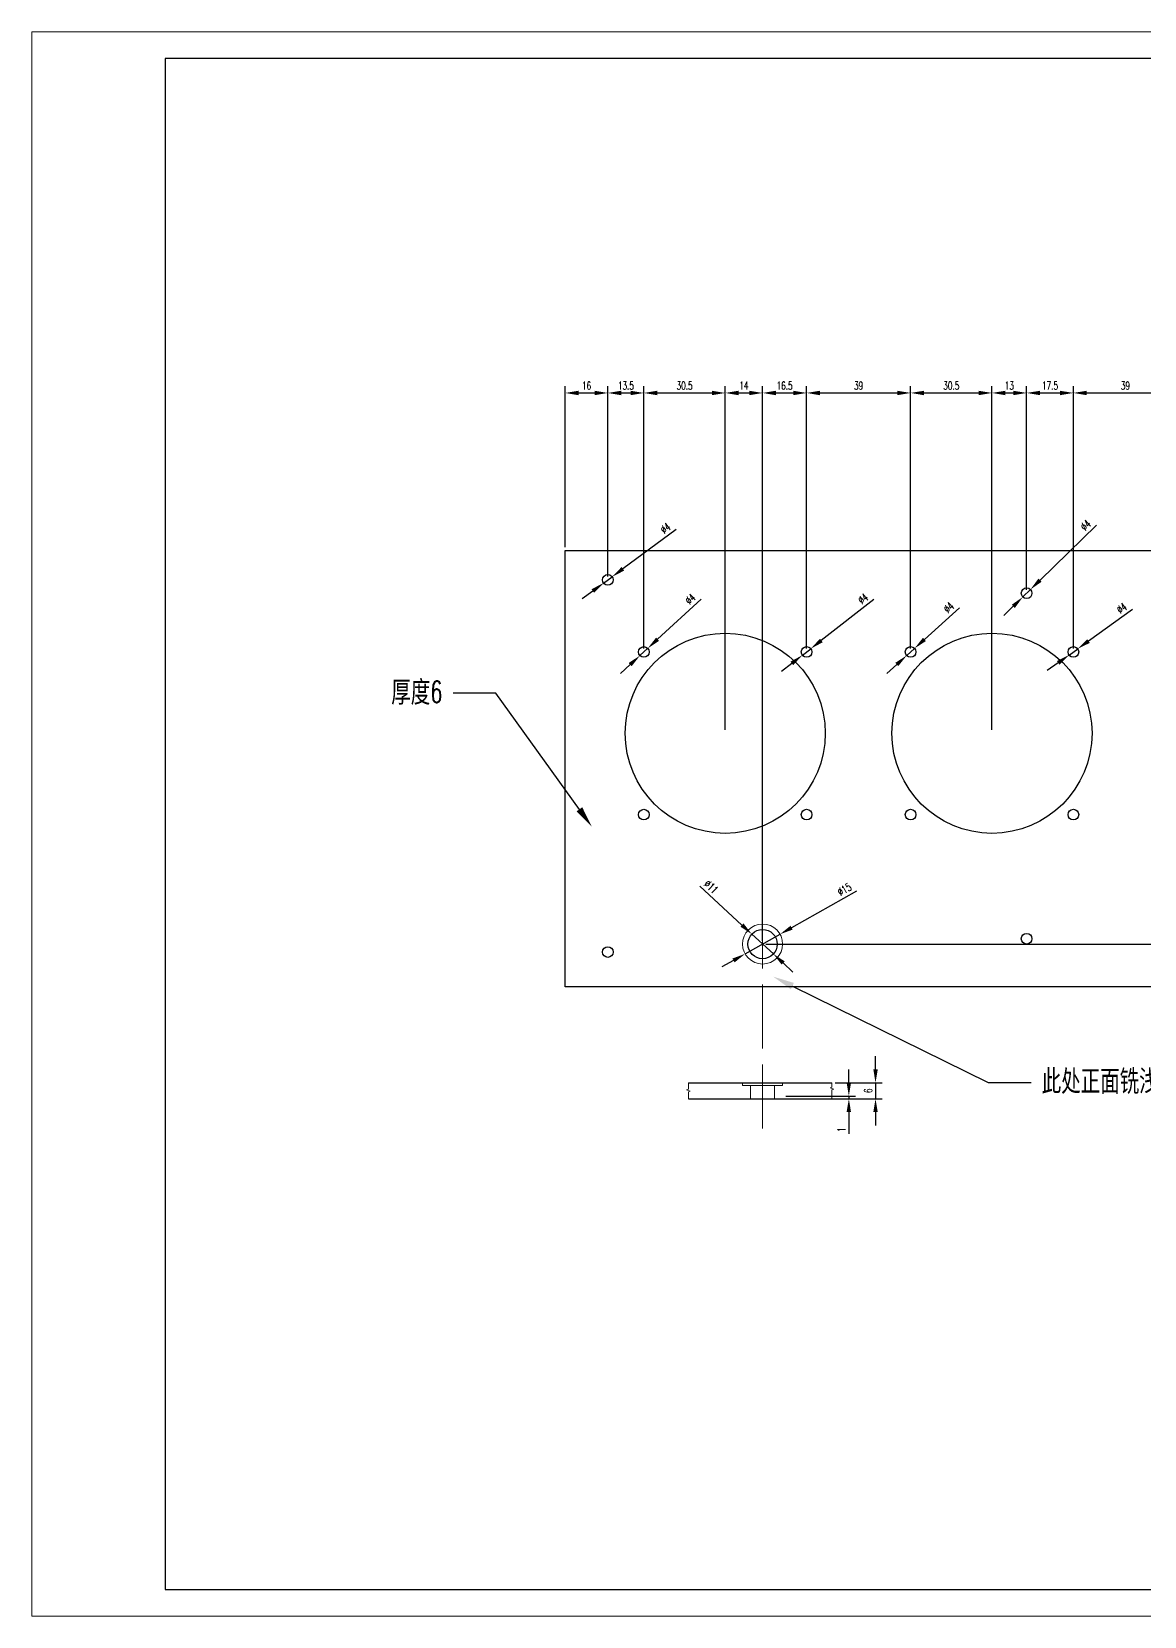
# Model space of a CAD drawing. Header units: millimetres. Extents: x 0 to 420, y 0 to 297.
# Drawn here: x 0 to 208.6, y 0 to 297 of the extents above; entities that cross this region are included whole.
import ezdxf
from ezdxf import colors
from ezdxf.entities.mleader import LeaderData, LeaderLine
from ezdxf.math import Vec2, Vec3

# ---------------------------------------------------------------- set-up
doc = ezdxf.new("R2010")
doc.units = ezdxf.units.MM
doc.header["$PDMODE"] = 35
doc.linetypes.add('ACAD_ISO02W100', pattern=[15, 12, -3])
for name, color, linetype, lineweight in [('BZ', 4, 'Continuous', 15), ('CSX', 7, 'Continuous', 30), ('XSX', 7, 'Continuous', 15)]:
    doc.layers.add(name, color=color, linetype=linetype, lineweight=lineweight)
doc.layers.add('XXX', color=7, linetype='ACAD_ISO02W100', lineweight=15, true_color=0xffffff)
doc.styles.get("Standard").update_dxf_attribs({"font": 'txt.shx', "width": 0.67})
doc.dimstyles.new('ISO-25', dxfattribs={"dimtxt": 1.5, "dimasz": 2.5, "dimexe": 1.25, "dimexo": 0.625, "dimtad": 1, "dimlfac": 2, "dimdsep": 46, "dimtxsty": 'Standard', "dimcen": 2.5, "dimadec": 0, "dimazin": 0, "dimtfac": 1, "dimtmove": 0, "dimatfit": 3, "dimfxl": 1, "dimarcsym": 0})

# ---------------------------------------------------------------- blocks, each defined once
blk = doc.blocks.new('*D2')
at = {"layer": 'BZ', "color": 0, "lineweight": -2, "transparency": 16777216}
for p, q in [((100, 200.38), (100, 230.54)), ((102.5, 229.29), (105.5, 229.29)), ((108, 194.88), (108, 230.54))]:
    blk.add_line(p, q, dxfattribs=at)
at = {"layer": 'BZ', "color": 0, "transparency": 16777216}
for points in [[(102.5, 229.7), (102.5, 228.87), (100, 229.29)], [(105.5, 229.7), (105.5, 228.87), (108, 229.29)]]:
    blk.add_solid(points, dxfattribs=at)
at = {"layer": 'Defpoints', "color": 0, "transparency": 16777216}
for p in [(108, 229.29), (100, 199.75), (108, 194.25)]:
    blk.add_point(p, dxfattribs=at)
at = {"layer": 'BZ', "color": 0, "transparency": 16777216, "insert": (104, 230.66), "char_height": 1.5, "attachment_point": 5}
blk.add_mtext('16', dxfattribs=at)
blk = doc.blocks.new('*D3')
at = {"layer": 'BZ', "color": 0, "lineweight": -2, "transparency": 16777216}
for p, q in [((108, 194.88), (108, 230.54)), ((110.5, 229.29), (112.25, 229.29)), ((114.75, 181.38), (114.75, 230.54))]:
    blk.add_line(p, q, dxfattribs=at)
at = {"layer": 'BZ', "color": 0, "transparency": 16777216}
for points in [[(110.5, 229.7), (110.5, 228.87), (108, 229.29)], [(112.25, 229.7), (112.25, 228.87), (114.75, 229.29)]]:
    blk.add_solid(points, dxfattribs=at)
at = {"layer": 'Defpoints', "color": 0, "transparency": 16777216}
for p in [(114.75, 229.29), (108, 194.25), (114.75, 180.75)]:
    blk.add_point(p, dxfattribs=at)
at = {"layer": 'BZ', "color": 0, "transparency": 16777216, "insert": (111.38, 230.66), "char_height": 1.5, "attachment_point": 5}
blk.add_mtext('13.5', dxfattribs=at)
blk = doc.blocks.new('*D4')
at = {"layer": 'BZ', "color": 0, "lineweight": -2, "transparency": 16777216}
for p, q in [((114.75, 181.38), (114.75, 230.54)), ((117.25, 229.29), (127.5, 229.29)), ((130, 166.12), (130, 230.54))]:
    blk.add_line(p, q, dxfattribs=at)
at = {"layer": 'BZ', "color": 0, "transparency": 16777216}
for points in [[(117.25, 229.7), (117.25, 228.87), (114.75, 229.29)], [(127.5, 229.7), (127.5, 228.87), (130, 229.29)]]:
    blk.add_solid(points, dxfattribs=at)
at = {"layer": 'Defpoints', "color": 0, "transparency": 16777216}
for p in [(130, 229.29), (114.75, 180.75), (130, 165.5)]:
    blk.add_point(p, dxfattribs=at)
at = {"layer": 'BZ', "color": 0, "transparency": 16777216, "insert": (122.38, 230.66), "char_height": 1.5, "attachment_point": 5}
blk.add_mtext('30.5', dxfattribs=at)
blk = doc.blocks.new('*D5')
at = {"layer": 'BZ', "color": 0, "lineweight": -2, "transparency": 16777216}
for p, q in [((130, 166.12), (130, 230.54)), ((132.5, 229.29), (134.5, 229.29)), ((137, 126.62), (137, 230.54))]:
    blk.add_line(p, q, dxfattribs=at)
at = {"layer": 'BZ', "color": 0, "transparency": 16777216}
for points in [[(132.5, 229.7), (132.5, 228.87), (130, 229.29)], [(134.5, 229.7), (134.5, 228.87), (137, 229.29)]]:
    blk.add_solid(points, dxfattribs=at)
at = {"layer": 'Defpoints', "color": 0, "transparency": 16777216}
for p in [(137, 229.29), (130, 165.5), (137, 126)]:
    blk.add_point(p, dxfattribs=at)
at = {"layer": 'BZ', "color": 0, "transparency": 16777216, "insert": (133.5, 230.66), "char_height": 1.5, "attachment_point": 5}
blk.add_mtext('14', dxfattribs=at)
blk = doc.blocks.new('*D6')
at = {"layer": 'BZ', "color": 0, "lineweight": -2, "transparency": 16777216}
for p, q in [((137, 126.62), (137, 230.54)), ((139.5, 229.29), (142.75, 229.29)), ((145.25, 181.38), (145.25, 230.54))]:
    blk.add_line(p, q, dxfattribs=at)
at = {"layer": 'BZ', "color": 0, "transparency": 16777216}
for points in [[(139.5, 229.7), (139.5, 228.87), (137, 229.29)], [(142.75, 229.7), (142.75, 228.87), (145.25, 229.29)]]:
    blk.add_solid(points, dxfattribs=at)
at = {"layer": 'Defpoints', "color": 0, "transparency": 16777216}
for p in [(145.25, 229.29), (145.25, 180.75), (137, 126)]:
    blk.add_point(p, dxfattribs=at)
at = {"layer": 'BZ', "color": 0, "transparency": 16777216, "insert": (141.12, 230.66), "char_height": 1.5, "attachment_point": 5}
blk.add_mtext('16.5', dxfattribs=at)
blk = doc.blocks.new('*D7')
at = {"layer": 'BZ', "color": 0, "lineweight": -2, "transparency": 16777216}
for p, q in [((145.25, 181.38), (145.25, 230.54)), ((147.75, 229.29), (162.25, 229.29)), ((164.75, 181.38), (164.75, 230.54))]:
    blk.add_line(p, q, dxfattribs=at)
at = {"layer": 'BZ', "color": 0, "transparency": 16777216}
for points in [[(147.75, 229.7), (147.75, 228.87), (145.25, 229.29)], [(162.25, 229.7), (162.25, 228.87), (164.75, 229.29)]]:
    blk.add_solid(points, dxfattribs=at)
at = {"layer": 'Defpoints', "color": 0, "transparency": 16777216}
for p in [(164.75, 229.29), (145.25, 180.75), (164.75, 180.75)]:
    blk.add_point(p, dxfattribs=at)
at = {"layer": 'BZ', "color": 0, "transparency": 16777216, "insert": (155, 230.66), "char_height": 1.5, "attachment_point": 5}
blk.add_mtext('39', dxfattribs=at)
blk = doc.blocks.new('*D8')
at = {"layer": 'BZ', "color": 0, "lineweight": -2, "transparency": 16777216}
for p, q in [((164.75, 181.38), (164.75, 230.54)), ((167.25, 229.29), (177.5, 229.29)), ((180, 166.12), (180, 230.54))]:
    blk.add_line(p, q, dxfattribs=at)
at = {"layer": 'BZ', "color": 0, "transparency": 16777216}
for points in [[(167.25, 229.7), (167.25, 228.87), (164.75, 229.29)], [(177.5, 229.7), (177.5, 228.87), (180, 229.29)]]:
    blk.add_solid(points, dxfattribs=at)
at = {"layer": 'Defpoints', "color": 0, "transparency": 16777216}
for p in [(180, 229.29), (164.75, 180.75), (180, 165.5)]:
    blk.add_point(p, dxfattribs=at)
at = {"layer": 'BZ', "color": 0, "transparency": 16777216, "insert": (172.38, 230.66), "char_height": 1.5, "attachment_point": 5}
blk.add_mtext('30.5', dxfattribs=at)
blk = doc.blocks.new('*D9')
at = {"layer": 'BZ', "color": 0, "lineweight": -2, "transparency": 16777216}
for p, q in [((180, 166.12), (180, 230.54)), ((182.5, 229.29), (184, 229.29)), ((186.5, 192.38), (186.5, 230.54))]:
    blk.add_line(p, q, dxfattribs=at)
at = {"layer": 'BZ', "color": 0, "transparency": 16777216}
for points in [[(182.5, 229.7), (182.5, 228.87), (180, 229.29)], [(184, 229.7), (184, 228.87), (186.5, 229.29)]]:
    blk.add_solid(points, dxfattribs=at)
at = {"layer": 'Defpoints', "color": 0, "transparency": 16777216}
for p in [(186.5, 229.29), (186.5, 191.75), (180, 165.5)]:
    blk.add_point(p, dxfattribs=at)
at = {"layer": 'BZ', "color": 0, "transparency": 16777216, "insert": (183.25, 230.66), "char_height": 1.5, "attachment_point": 5}
blk.add_mtext('13', dxfattribs=at)
blk = doc.blocks.new('*D10')
at = {"layer": 'BZ', "color": 0, "lineweight": -2, "transparency": 16777216}
for p, q in [((186.5, 192.38), (186.5, 230.54)), ((189, 229.29), (192.75, 229.29)), ((195.25, 181.38), (195.25, 230.54))]:
    blk.add_line(p, q, dxfattribs=at)
at = {"layer": 'BZ', "color": 0, "transparency": 16777216}
for points in [[(189, 229.7), (189, 228.87), (186.5, 229.29)], [(192.75, 229.7), (192.75, 228.87), (195.25, 229.29)]]:
    blk.add_solid(points, dxfattribs=at)
at = {"layer": 'Defpoints', "color": 0, "transparency": 16777216}
for p in [(195.25, 229.29), (186.5, 191.75), (195.25, 180.75)]:
    blk.add_point(p, dxfattribs=at)
at = {"layer": 'BZ', "color": 0, "transparency": 16777216, "insert": (190.88, 230.66), "char_height": 1.5, "attachment_point": 5}
blk.add_mtext('17.5', dxfattribs=at)
blk = doc.blocks.new('*D11')
at = {"layer": 'BZ', "color": 0, "lineweight": -2, "transparency": 16777216}
for p, q in [((195.25, 181.38), (195.25, 230.54)), ((197.75, 229.29), (212.25, 229.29)), ((214.75, 181.38), (214.75, 230.54))]:
    blk.add_line(p, q, dxfattribs=at)
at = {"layer": 'BZ', "color": 0, "transparency": 16777216}
for points in [[(197.75, 229.7), (197.75, 228.87), (195.25, 229.29)], [(212.25, 229.7), (212.25, 228.87), (214.75, 229.29)]]:
    blk.add_solid(points, dxfattribs=at)
at = {"layer": 'Defpoints', "color": 0, "transparency": 16777216}
for p in [(214.75, 229.29), (195.25, 180.75), (214.75, 180.75)]:
    blk.add_point(p, dxfattribs=at)
at = {"layer": 'BZ', "color": 0, "transparency": 16777216, "insert": (205, 230.66), "char_height": 1.5, "attachment_point": 5}
blk.add_mtext('39', dxfattribs=at)
blk = doc.blocks.new('*D21')
at = {"layer": 'BZ', "color": 0, "lineweight": -2, "transparency": 16777216}
for p, q in [((349.32, 128.5), (349.32, 133.27)), ((137.63, 126), (350.57, 126)), ((349.32, 124.5), (349.32, 126)), ((302.63, 124.5), (350.57, 124.5)), ((349.32, 122), (349.32, 119.5))]:
    blk.add_line(p, q, dxfattribs=at)
at = {"layer": 'BZ', "color": 0, "transparency": 16777216}
for points in [[(348.9, 128.5), (349.73, 128.5), (349.32, 126)], [(348.9, 122), (349.73, 122), (349.32, 124.5)]]:
    blk.add_solid(points, dxfattribs=at)
at = {"layer": 'Defpoints', "color": 0, "transparency": 16777216}
for p in [(137, 126), (349.32, 126), (302, 124.5)]:
    blk.add_point(p, dxfattribs=at)
at = {"layer": 'BZ', "color": 0, "transparency": 16777216, "insert": (347.94, 132.31), "char_height": 1.5, "attachment_point": 5, "rotation": 90}
blk.add_mtext('3', dxfattribs=at)
blk = doc.blocks.new('*D22')
at = {"layer": 'BZ', "color": 0, "lineweight": -2, "transparency": 16777216}
for p, q in [((356.28, 129.5), (356.28, 134.25)), ((137.63, 126), (357.53, 126)), ((224.13, 127), (357.53, 127)), ((356.28, 126), (356.28, 127)), ((356.28, 123.5), (356.28, 121))]:
    blk.add_line(p, q, dxfattribs=at)
at = {"layer": 'BZ', "color": 0, "transparency": 16777216}
for points in [[(355.86, 129.5), (356.69, 129.5), (356.28, 127)], [(355.86, 123.5), (356.69, 123.5), (356.28, 126)]]:
    blk.add_solid(points, dxfattribs=at)
at = {"layer": 'Defpoints', "color": 0, "transparency": 16777216}
for p in [(137, 126), (223.5, 127), (356.28, 127)]:
    blk.add_point(p, dxfattribs=at)
at = {"layer": 'BZ', "color": 0, "transparency": 16777216, "insert": (354.9, 133.29), "char_height": 1.5, "attachment_point": 5, "rotation": 90}
blk.add_mtext('2', dxfattribs=at)
blk = doc.blocks.new('*D30')
at = {"layer": 'BZ', "color": 0, "lineweight": -2, "transparency": 16777216}
for p, q in [((120.79, 203.7), (110.82, 196.33)), ((107.2, 193.66), (108.8, 194.84)), ((105.18, 192.17), (103.17, 190.69))]:
    blk.add_line(p, q, dxfattribs=at)
at = {"layer": 'BZ', "color": 0, "transparency": 16777216}
for points in [[(110.57, 196.66), (111.06, 195.99), (108.8, 194.84)], [(104.94, 192.51), (105.43, 191.84), (107.2, 193.66)]]:
    blk.add_solid(points, dxfattribs=at)
at = {"layer": 'Defpoints', "color": 0, "transparency": 16777216}
for p in [(107.2, 193.66), (108.8, 194.84)]:
    blk.add_point(p, dxfattribs=at)
at = {"layer": 'BZ', "color": 0, "transparency": 16777216, "insert": (118.8, 203.93), "char_height": 1.5, "attachment_point": 5, "rotation": 36.4484}
blk.add_mtext('∅4', dxfattribs=at)
blk = doc.blocks.new('*D31')
at = {"layer": 'BZ', "color": 0, "lineweight": -2, "transparency": 16777216}
for p, q in [((125.47, 190.64), (117.32, 183.12)), ((114.02, 180.07), (115.48, 181.43)), ((112.18, 178.38), (110.34, 176.68))]:
    blk.add_line(p, q, dxfattribs=at)
at = {"layer": 'BZ', "color": 0, "transparency": 16777216}
for points in [[(117.04, 183.43), (117.6, 182.82), (115.48, 181.43)], [(111.9, 178.68), (112.46, 178.07), (114.02, 180.07)]]:
    blk.add_solid(points, dxfattribs=at)
at = {"layer": 'Defpoints', "color": 0, "transparency": 16777216}
for p in [(115.48, 181.43), (114.02, 180.07)]:
    blk.add_point(p, dxfattribs=at)
at = {"layer": 'BZ', "color": 0, "transparency": 16777216, "insert": (123.46, 190.66), "char_height": 1.5, "attachment_point": 5, "rotation": 42.7073}
blk.add_mtext('∅4', dxfattribs=at)
blk = doc.blocks.new('*D32')
at = {"layer": 'BZ', "color": 0, "lineweight": -2, "transparency": 16777216}
for p, q in [((157.84, 190.55), (148.01, 182.9)), ((144.46, 180.14), (146.04, 181.36)), ((142.49, 178.6), (140.52, 177.06))]:
    blk.add_line(p, q, dxfattribs=at)
at = {"layer": 'BZ', "color": 0, "transparency": 16777216}
for points in [[(147.76, 183.23), (148.27, 182.57), (146.04, 181.36)], [(142.23, 178.93), (142.74, 178.27), (144.46, 180.14)]]:
    blk.add_solid(points, dxfattribs=at)
at = {"layer": 'Defpoints', "color": 0, "transparency": 16777216}
for p in [(146.04, 181.36), (144.46, 180.14)]:
    blk.add_point(p, dxfattribs=at)
at = {"layer": 'BZ', "color": 0, "transparency": 16777216, "insert": (155.84, 190.73), "char_height": 1.5, "attachment_point": 5, "rotation": 37.8967}
blk.add_mtext('∅4', dxfattribs=at)
blk = doc.blocks.new('*D33')
at = {"layer": 'BZ', "color": 0, "lineweight": -2, "transparency": 16777216}
for p, q in [((173.91, 189.04), (167.35, 183.1)), ((164.01, 180.08), (165.49, 181.42)), ((162.15, 178.4), (160.3, 176.72))]:
    blk.add_line(p, q, dxfattribs=at)
at = {"layer": 'BZ', "color": 0, "transparency": 16777216}
for points in [[(167.07, 183.41), (167.62, 182.79), (165.49, 181.42)], [(161.88, 178.71), (162.43, 178.09), (164.01, 180.08)]]:
    blk.add_solid(points, dxfattribs=at)
at = {"layer": 'Defpoints', "color": 0, "transparency": 16777216}
for p in [(165.49, 181.42), (164.01, 180.08)]:
    blk.add_point(p, dxfattribs=at)
at = {"layer": 'BZ', "color": 0, "transparency": 16777216, "insert": (171.9, 189.08), "char_height": 1.5, "attachment_point": 5, "rotation": 42.1357}
blk.add_mtext('∅4', dxfattribs=at)
blk = doc.blocks.new('*D34')
at = {"layer": 'BZ', "color": 0, "lineweight": -2, "transparency": 16777216}
for p, q in [((199.57, 204.53), (189, 194.2)), ((185.79, 191.05), (187.21, 192.45)), ((184, 189.3), (182.21, 187.55))]:
    blk.add_line(p, q, dxfattribs=at)
at = {"layer": 'BZ', "color": 0, "transparency": 16777216}
for points in [[(188.71, 194.5), (189.29, 193.9), (187.21, 192.45)], [(183.71, 189.6), (184.29, 189), (185.79, 191.05)]]:
    blk.add_solid(points, dxfattribs=at)
at = {"layer": 'Defpoints', "color": 0, "transparency": 16777216}
for p in [(185.79, 191.05), (187.21, 192.45)]:
    blk.add_point(p, dxfattribs=at)
at = {"layer": 'BZ', "color": 0, "transparency": 16777216, "insert": (197.56, 204.49), "char_height": 1.5, "attachment_point": 5, "rotation": 44.3651}
blk.add_mtext('∅4', dxfattribs=at)
blk = doc.blocks.new('*D35')
at = {"layer": 'BZ', "color": 0, "lineweight": -2, "transparency": 16777216}
for p, q in [((206.31, 188.68), (198.09, 182.79)), ((194.44, 180.17), (196.06, 181.33)), ((192.41, 178.71), (190.37, 177.25))]:
    blk.add_line(p, q, dxfattribs=at)
at = {"layer": 'BZ', "color": 0, "transparency": 16777216}
for points in [[(197.85, 183.13), (198.34, 182.45), (196.06, 181.33)], [(192.16, 179.05), (192.65, 178.37), (194.44, 180.17)]]:
    blk.add_solid(points, dxfattribs=at)
at = {"layer": 'Defpoints', "color": 0, "transparency": 16777216}
for p in [(196.06, 181.33), (194.44, 180.17)]:
    blk.add_point(p, dxfattribs=at)
at = {"layer": 'BZ', "color": 0, "transparency": 16777216, "insert": (204.32, 188.95), "char_height": 1.5, "attachment_point": 5, "rotation": 35.6581}
blk.add_mtext('∅4', dxfattribs=at)
blk = doc.blocks.new('*D45')
at = {"layer": 'BZ', "color": 0, "lineweight": -2, "transparency": 16777216}
for p, q in [((154.58, 135.92), (142.44, 129.07)), ((133.73, 124.16), (140.27, 127.84)), ((131.56, 122.93), (129.38, 121.7))]:
    blk.add_line(p, q, dxfattribs=at)
at = {"layer": 'BZ', "color": 0, "transparency": 16777216}
for points in [[(142.24, 129.43), (142.65, 128.71), (140.27, 127.84)], [(131.35, 123.29), (131.76, 122.57), (133.73, 124.16)]]:
    blk.add_solid(points, dxfattribs=at)
at = {"layer": 'Defpoints', "color": 0, "transparency": 16777216}
for p in [(140.27, 127.84), (133.73, 124.16)]:
    blk.add_point(p, dxfattribs=at)
at = {"layer": 'BZ', "color": 0, "transparency": 16777216, "insert": (152.34, 136.24), "char_height": 1.5, "attachment_point": 5, "rotation": 29.4385}
blk.add_mtext('∅15', dxfattribs=at)
blk = doc.blocks.new('*D46')
at = {"layer": 'BZ', "color": 0, "lineweight": -2, "transparency": 16777216}
for p, q in [((125.23, 136.83), (133.14, 129.55)), ((139.02, 124.14), (134.98, 127.86)), ((140.86, 122.45), (142.7, 120.75))]:
    blk.add_line(p, q, dxfattribs=at)
at = {"layer": 'BZ', "color": 0, "transparency": 16777216}
for points in [[(133.42, 129.86), (132.85, 129.25), (134.98, 127.86)], [(141.15, 122.75), (140.58, 122.14), (139.02, 124.14)]]:
    blk.add_solid(points, dxfattribs=at)
at = {"layer": 'Defpoints', "color": 0, "transparency": 16777216}
for p in [(134.98, 127.86), (139.02, 124.14)]:
    blk.add_point(p, dxfattribs=at)
at = {"layer": 'BZ', "color": 0, "transparency": 16777216, "insert": (127.36, 136.74), "char_height": 1.5, "attachment_point": 5, "rotation": 317.3868}
blk.add_mtext('∅11', dxfattribs=at)
blk = doc.blocks.new('*D48')
at = {"layer": 'BZ', "color": 0, "lineweight": -2, "transparency": 16777216}
for p, q in [((158.17, 102.5), (158.17, 105)), ((150.62, 100), (159.42, 100)), ((158.17, 100), (158.17, 97)), ((150.62, 97), (159.42, 97)), ((158.17, 94.5), (158.17, 92))]:
    blk.add_line(p, q, dxfattribs=at)
at = {"layer": 'BZ', "color": 0, "transparency": 16777216}
for points in [[(157.76, 102.5), (158.59, 102.5), (158.17, 100)], [(157.76, 94.5), (158.59, 94.5), (158.17, 97)]]:
    blk.add_solid(points, dxfattribs=at)
at = {"layer": 'Defpoints', "color": 0, "transparency": 16777216}
for p in [(149.99, 100), (149.99, 97), (158.17, 97)]:
    blk.add_point(p, dxfattribs=at)
at = {"layer": 'BZ', "color": 0, "transparency": 16777216, "insert": (156.8, 98.5), "char_height": 1.5, "attachment_point": 5, "rotation": 90}
blk.add_mtext('6', dxfattribs=at)
blk = doc.blocks.new('*D49')
at = {"layer": 'BZ', "color": 0, "lineweight": -2, "transparency": 16777216}
for p, q in [((153.17, 100), (153.17, 102.5)), ((141.38, 97.5), (154.42, 97.5)), ((141.38, 97), (154.42, 97)), ((153.17, 97.5), (153.17, 97)), ((153.17, 94.5), (153.17, 90.42))]:
    blk.add_line(p, q, dxfattribs=at)
at = {"layer": 'BZ', "color": 0, "transparency": 16777216}
for points in [[(152.75, 100), (153.58, 100), (153.17, 97.5)], [(152.75, 94.5), (153.58, 94.5), (153.17, 97)]]:
    blk.add_solid(points, dxfattribs=at)
at = {"layer": 'Defpoints', "color": 0, "transparency": 16777216}
for p in [(140.75, 97.5), (140.75, 97), (153.17, 97)]:
    blk.add_point(p, dxfattribs=at)
at = {"layer": 'BZ', "color": 0, "transparency": 16777216, "insert": (151.79, 91.21), "char_height": 1.5, "attachment_point": 5, "rotation": 90}
blk.add_mtext('1', dxfattribs=at)

msp = doc.modelspace()

# ---------------------------------------------------------------- linework, layer by layer
at = {"layer": 'CSX'}
for p, q in [((123.0961, 100), (150, 100)), ((123.0961, 97), (150, 97))]:
    msp.add_line(p, q, dxfattribs=at)
for points in [[(25, 5), (415, 5), (415, 292), (25, 292)], [(100, 199.75), (310, 199.75), (310, 118), (100, 118)]]:
    msp.add_lwpolyline(points, close=True, dxfattribs=at)
for centre, radius in [((108, 194.25), 1), ((186.5, 191.75), 1), ((130, 165.5), 18.75), ((180, 165.5), 18.75), ((114.75, 180.75), 1), ((145.25, 180.75), 1), ((164.75, 180.75), 1), ((195.25, 180.75), 1), ((114.75, 150.25), 1), ((145.25, 150.25), 1), ((164.75, 150.25), 1), ((195.25, 150.25), 1), ((137, 126), 2.75), ((186.5, 127), 1), ((108, 124.5), 1)]:
    msp.add_circle(centre, radius, dxfattribs=at)
at = {"layer": 'XSX'}
msp.add_lwpolyline([(0, 0), (420, 0), (420, 297), (0, 297)], close=True, dxfattribs=at)
msp.add_circle((137, 126), 3.75, dxfattribs=at)
at = {"layer": 'XXX'}
msp.add_line((137, 133.408), (137, 90), dxfattribs=at)
at = {"layer": 'XXX', "linetype": 'Continuous'}
for points in [[(123.0961, 100), (123.0961, 98.812), (122.7527, 98.687), (123.4395, 98.437), (123.0961, 98.312), (123.0961, 97)], [(149.9922, 100), (149.9922, 99.1566), (149.6488, 99.0316), (150.3357, 98.7816), (149.9922, 98.6566), (149.9922, 97)]]:
    msp.add_lwpolyline(points, dxfattribs=at)
at = {"layer": 'XXX'}
for points in [[(133.25, 100), (140.75, 100), (140.75, 99.5), (133.25, 99.5)], [(134.75, 99.5), (139.25, 99.5), (139.25, 97), (134.75, 97)]]:
    msp.add_lwpolyline(points, close=True, dxfattribs=at)

# ---------------------------------------------------------------- dimensions: what is measured, and where the dimension line sits
at = {"layer": 'BZ'}
for base, p1, p2, picture, middle in [((108, 229.2855), (100, 199.75), (108, 194.25), '*D2', (104, 230.6605)), ((114.75, 229.2855), (108, 194.25), (114.75, 180.75), '*D3', (111.375, 230.6605)), ((130, 229.2855), (114.75, 180.75), (130, 165.5), '*D4', (122.375, 230.6605)), ((137, 229.2855), (130, 165.5), (137, 126), '*D5', (133.5, 230.6605)), ((145.25, 229.2855), (137, 126), (145.25, 180.75), '*D6', (141.125, 230.6605)), ((164.75, 229.2855), (145.25, 180.75), (164.75, 180.75), '*D7', (155, 230.6605)), ((180, 229.2855), (164.75, 180.75), (180, 165.5), '*D8', (172.375, 230.6605)), ((186.5, 229.2855), (180, 165.5), (186.5, 191.75), '*D9', (183.25, 230.6605)), ((195.25, 229.2855), (186.5, 191.75), (195.25, 180.75), '*D10', (190.875, 230.6605)), ((214.75, 229.2855), (195.25, 180.75), (214.75, 180.75), '*D11', (205, 230.6605))]:
    dim = msp.add_linear_dim(base=base, p1=p1, p2=p2, dimstyle='ISO-25', dxfattribs=at)
    dim.commit()
    dim.dimension.update_dxf_attribs({"geometry": picture, "text_midpoint": middle})
for p1, p2, picture, middle in [((107.1956, 193.6559), (108.8044, 194.8441), '*D30', (119.615, 202.8285)), ((185.7851, 191.0508), (187.2149, 192.4492), '*D34', (198.5238, 203.5103)), ((114.0152, 180.0717), (115.4848, 181.4283), '*D31', (124.3905, 189.6483)), ((144.4609, 180.1358), (146.0391, 181.3642), '*D32', (156.6817, 189.6483)), ((164.0084, 180.0791), (165.4916, 181.4209), '*D33', (172.8273, 188.0576)), ((194.4375, 180.1671), (196.0625, 181.3329), '*D35', (205.1185, 187.8303)), ((139.0238, 124.1381), (134.9762, 127.8619), '*D46', (126.4266, 135.7272)), ((133.7342, 124.1569), (140.2658, 127.8431), '*D45', (153.0181, 135.04))]:
    dim = msp.add_diameter_dim_2p(p1=p1, p2=p2, dimstyle='ISO-25', dxfattribs=at)
    dim.commit()
    dim.dimension.update_dxf_attribs({"geometry": picture, "text_midpoint": middle, "dimtype": 163})
for base, p1, p2, picture, middle in [((356.2752, 127), (137, 126), (223.5, 127), '*D22', (356.2752, 133.2856)), ((349.3176, 126), (302, 124.5), (137, 126), '*D21', (349.3176, 132.3051))]:
    dim = msp.add_linear_dim(base=base, p1=p1, p2=p2, angle=270, dimstyle='ISO-25', dxfattribs=at)
    dim.commit()
    dim.dimension.update_dxf_attribs({"geometry": picture, "text_midpoint": middle, "dimtype": 160})
for base, p1, p2, picture, middle in [((158.1733, 97), (149.9922, 100), (149.9922, 97), '*D48', (156.7983, 98.5)), ((153.1669, 97), (140.75, 97.5), (140.75, 97), '*D49', (151.7919, 91.2075))]:
    dim = msp.add_linear_dim(base=base, p1=p1, p2=p2, angle=90, dimstyle='ISO-25', dxfattribs=at)
    dim.commit()
    dim.dimension.update_dxf_attribs({"geometry": picture, "text_midpoint": middle})

# ---------------------------------------------------------------- leaders
ml = msp.add_multileader_mtext('Standard', dxfattribs=at)
ml.set_content('{\\fSimSun|b0|i0|c134|p2;厚度}6', color=256)
ml.set_leader_properties()
ml.build(insert=Vec2(0, 0))
ctx = ml.context
ctx.base_point, ctx.plane_origin = Vec3(65.7872, 173), Vec3(105, 148)
ctx.text_align_type = 2
notes = []
notes.append((ctx, [(0, (1, 1, 0), (87, 173), (-1, 0), 8, [(0, [(105, 148)], 0, [])])]))
ctx.mtext.insert, ctx.mtext.alignment, ctx.mtext.flow_direction = Vec3(77, 175.2793), 3, 5
ml = msp.add_multileader_mtext('Standard', dxfattribs=at)
ml.set_content('{\\fSimSun|b0|i0|c134|p2;此处正面铣浅孔，直径15，深度1}', color=256)
ml.set_leader_properties()
ml.build(insert=Vec2(0, 0))
ctx = ml.context
ctx.base_point, ctx.plane_origin = Vec3(187.3136, 100.0585), Vec3(138.9982, 119.8868)
notes.append((ctx, [(0, (1, 1, 0), (179.3136, 100.0585), (1, 0), 8, [(0, [(138.9982, 119.8868)], 0, [])])]))
ctx.mtext.insert, ctx.mtext.flow_direction = Vec3(189.3136, 102.349), 5
for ctx, leaders in notes:
    for number, flags, end, landing, length, lines in leaders:
        leader = LeaderData()
        leader.index, (leader.has_last_leader_line, leader.has_dogleg_vector, leader.attachment_direction) = number, flags
        leader.last_leader_point, leader.dogleg_vector, leader.dogleg_length = Vec3(end), Vec3(landing), length
        for number, points, colour, breaks in lines:
            line = LeaderLine()
            line.index, line.vertices, line.color, line.breaks = number, Vec3.list(points), colors.encode_raw_color(colour), breaks
            leader.lines.append(line)
        ctx.leaders.append(leader)

doc.saveas('drawing.dxf')
